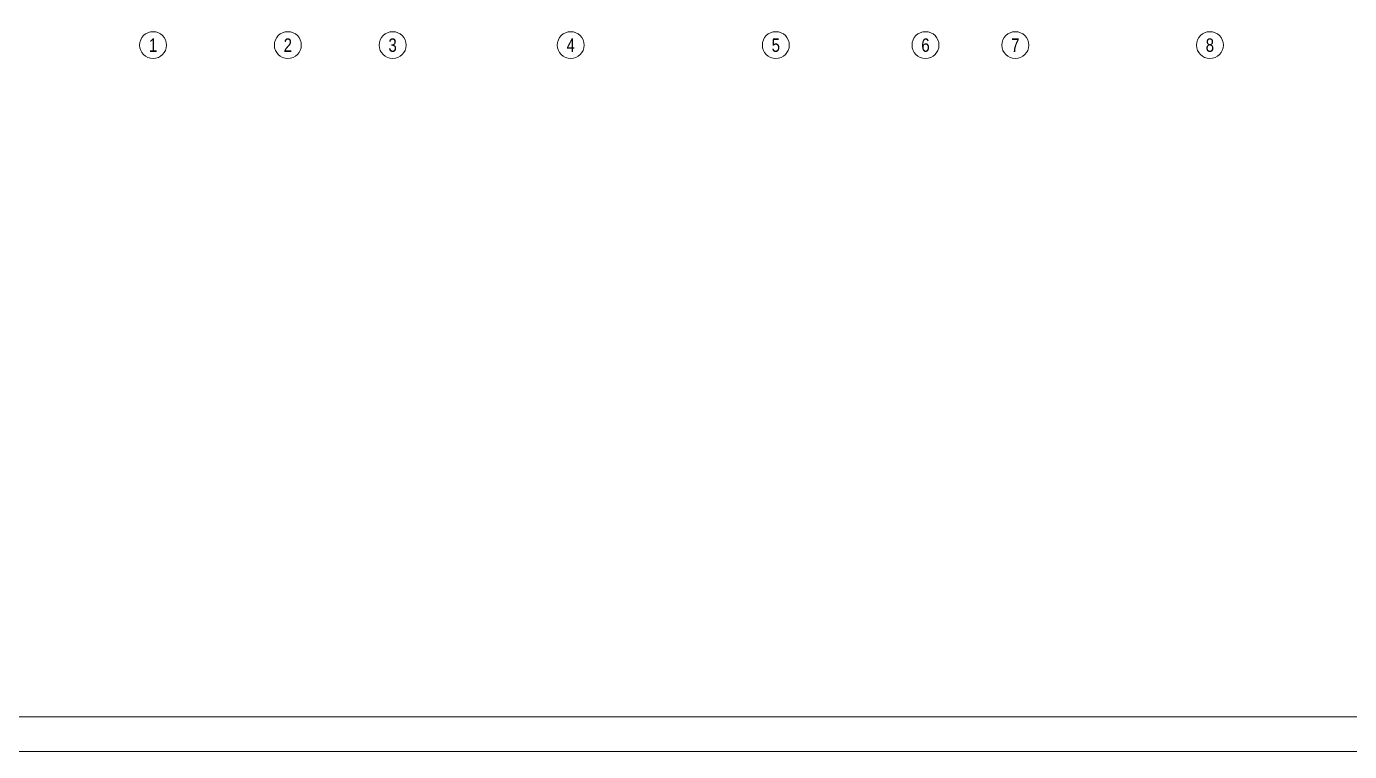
# Model space of a CAD drawing. Header units: millimetres. Extents: x 163705 to 1616509, y 81827 to 302547.
# Drawn here: x 453806 to 498002, y 114945 to 139188 of the extents above; entities that cross this region are included whole.
import ezdxf
from ezdxf.enums import TextEntityAlignment as Align

# ---------------------------------------------------------------- set-up
doc = ezdxf.new("R2010")
doc.units = ezdxf.units.MM
doc.header["$LTSCALE"] = 10
doc.layers.add('1-图框层', color=7, linetype='Continuous', lineweight=0)
doc.layers.add('1-护栏', color=4, linetype='Continuous', lineweight=18)
doc.styles.add('ARIAL', font='arial.ttf', dxfattribs={"width": 0.7})

msp = doc.modelspace()

# ---------------------------------------------------------------- linework, layer by layer
at = {"layer": '1-图框层'}
msp.add_lwpolyline([(540875.467, 184010.246), (443090.596, 184010.246), (443090.596, 114944.595), (540875.467, 114944.595)], close=True, dxfattribs=at)
msp.add_lwpolyline([(445997.4, 182847.525), (445997.4, 116107.316), (539712.745, 116107.316), (539712.745, 182847.525), (445997.4, 182847.525)], dxfattribs=at)
at = {"layer": '1-护栏'}
for centre in [(458036.946, 138562.793), (462536.946, 138562.793), (466036.946, 138562.793), (471986.946, 138562.793), (478836.946, 138562.793), (483836.946, 138562.793), (486836.946, 138562.793), (493336.946, 138562.793)]:
    msp.add_circle(centre, 450, dxfattribs=at)

# ---------------------------------------------------------------- texts
at = {"layer": '1-护栏', "style": 'ARIAL', "width": 0.8}
for s, p in [('1', (458036.946, 138562.793)), ('2', (462536.946, 138562.793)), ('3', (466036.946, 138562.793)), ('4', (471986.946, 138562.793)), ('5', (478836.946, 138562.793)), ('6', (483836.946, 138562.793)), ('7', (486836.946, 138562.793)), ('8', (493336.946, 138562.793))]:
    msp.add_text(s, height=450, dxfattribs=at).set_placement(p, align=Align.MIDDLE_CENTER)

doc.saveas('drawing.dxf')
